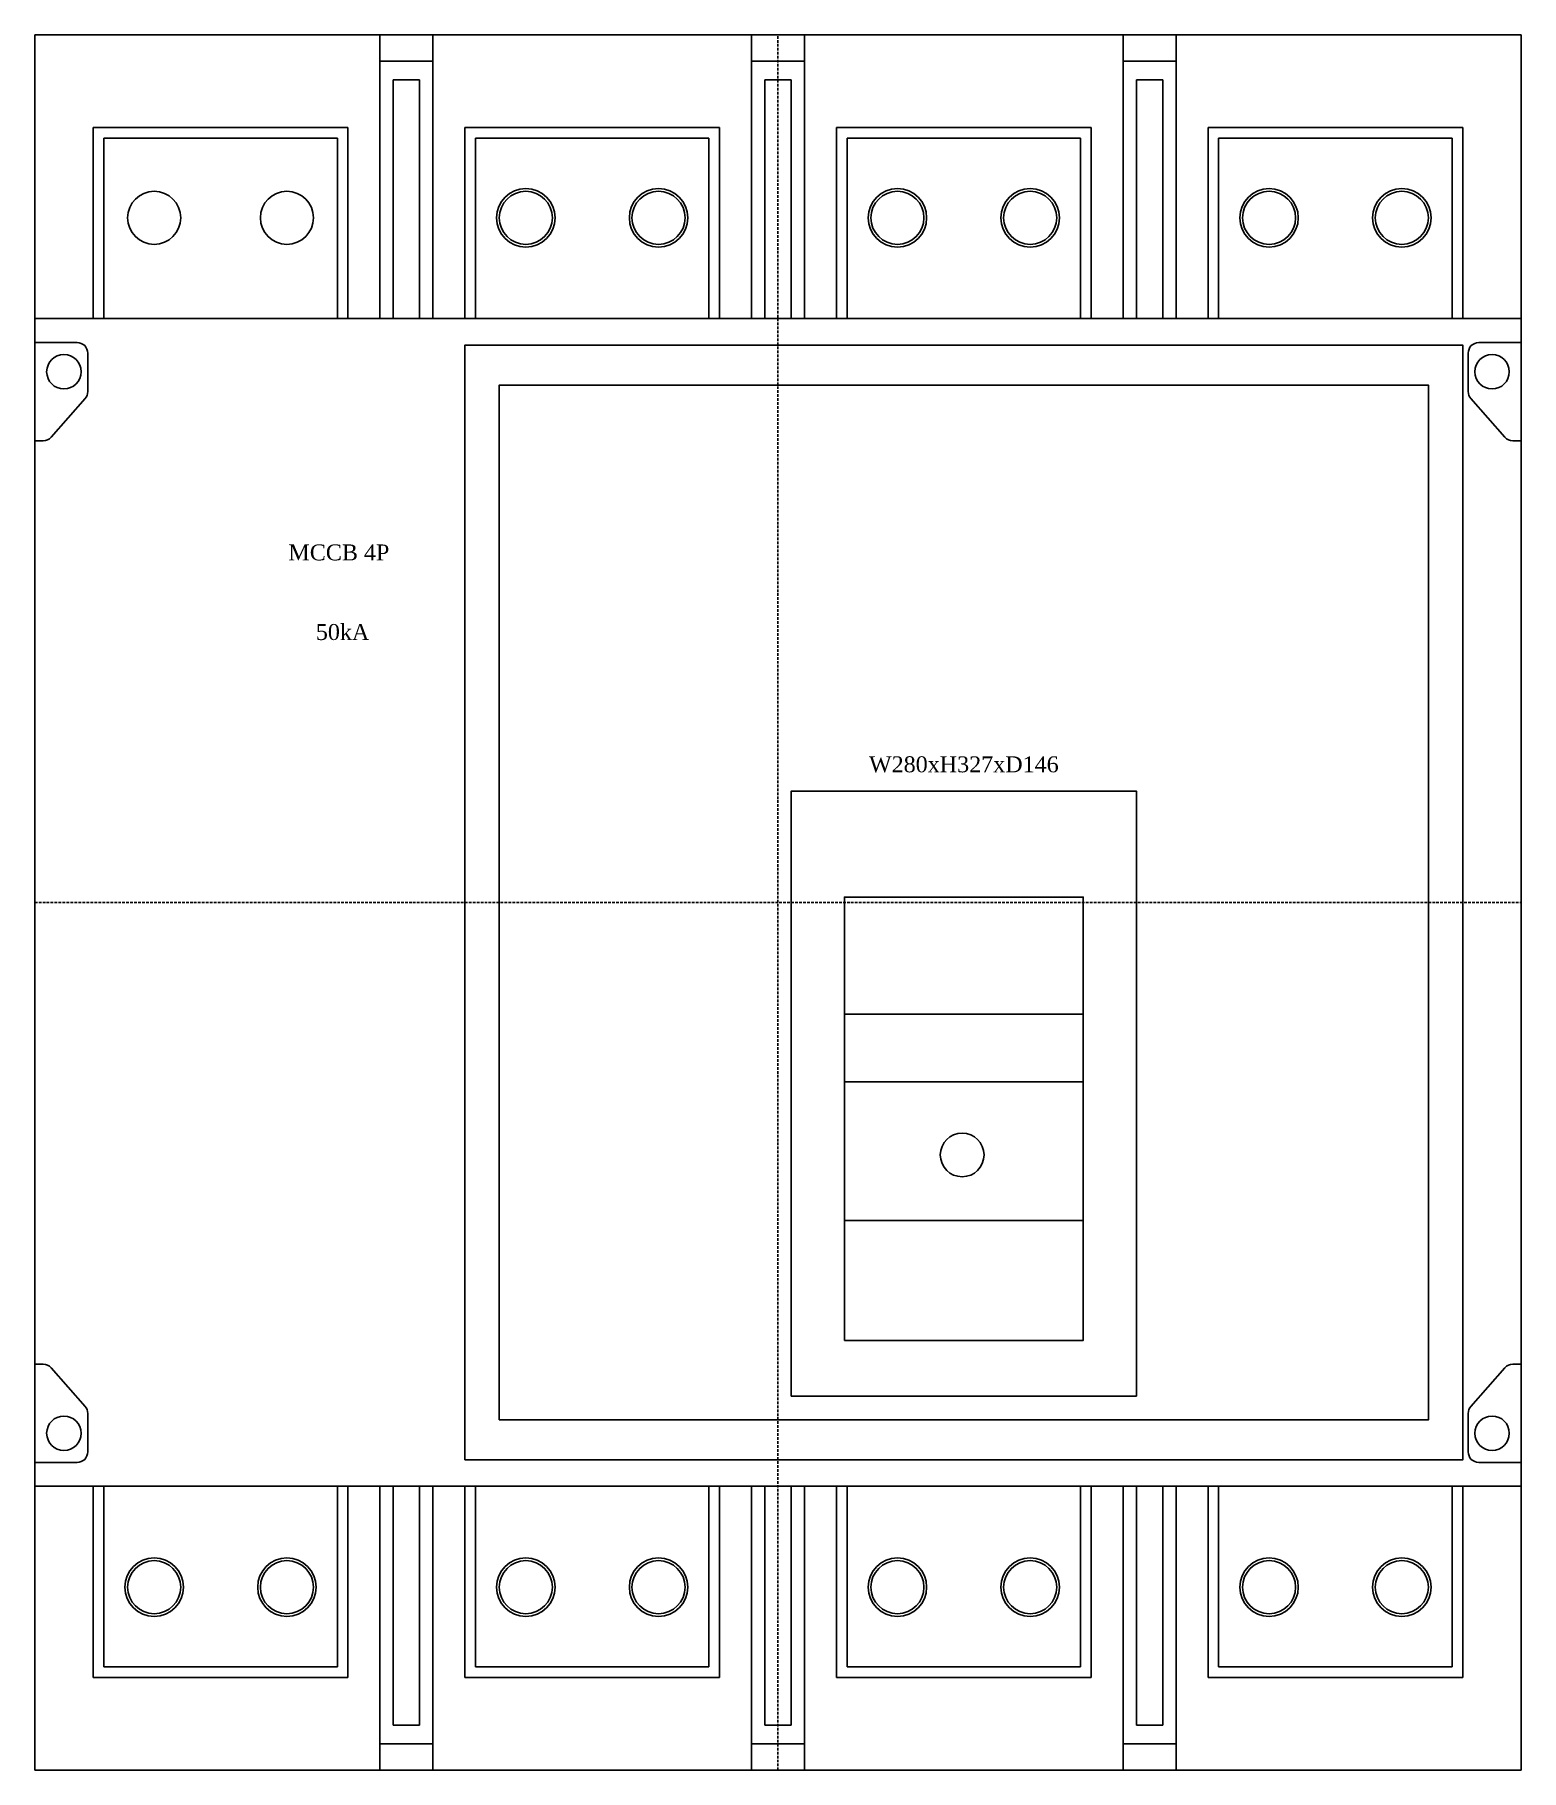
# Model space of a CAD drawing. Extents: x 0 to 280, y 0 to 327.
import ezdxf
from ezdxf.enums import TextEntityAlignment as Align

# ---------------------------------------------------------------- set-up
doc = ezdxf.new("R2010")
doc.units = 0
doc.linetypes.add('DASHED', pattern=[0.75, 0.5, -0.25])
doc.layers.add('--4N-THT. MCB-MCCB-ACB', color=124, linetype='CONTINUOUS')
doc.layers.add('--8N-THT. FIXING HOLE', color=4, linetype='CONTINUOUS')
doc.styles.add('VNI-TNR-DIM', font='times.ttf')

# ---------------------------------------------------------------- blocks, each defined once
blk = doc.blocks.new('06 - N - SC MCCB NS06b~160N4M2 4 PHASE')
at = {"layer": '--4N-THT. MCB-MCCB-ACB', "extrusion": (5e-16, 1, -2e-16)}
for p, q in [((140, 163.5), (-140, 163.5)), ((-140, -163.5), (-140, 163.5)), ((-75, 163.5), (-75, 110)), ((-65, 110), (-65, 163.5)), ((-5, 163.5), (-5, 110)), ((5, 110), (5, 163.5)), ((65, 163.5), (65, 110)), ((75, 110), (75, 163.5)), ((140, 163.5), (140, -163.5)), ((-65, 158.5), (-75, 158.5)), ((5, 158.5), (-5, 158.5)), ((75, 158.5), (65, 158.5)), ((-72.5, 155), (-72.5, 110)), ((-67.5, 155), (-72.5, 155)), ((-67.5, 110), (-67.5, 155)), ((-2.5, 155), (-2.5, 110)), ((2.5, 155), (-2.5, 155)), ((2.5, 110), (2.5, 155)), ((67.5, 155), (67.5, 110)), ((72.5, 155), (67.5, 155)), ((72.5, 110), (72.5, 155)), ((-81, 146), (-129, 146)), ((-129, 146), (-129, 110)), ((-127, 144), (-127, 110)), ((-83, 144), (-127, 144)), ((-83, 110), (-83, 144)), ((-81, 110), (-81, 146)), ((-11, 146), (-59, 146)), ((-59, 146), (-59, 110)), ((-57, 144), (-57, 110)), ((-13, 144), (-57, 144)), ((-13, 110), (-13, 144)), ((-11, 110), (-11, 146)), ((59, 146), (11, 146)), ((11, 146), (11, 110)), ((13, 144), (13, 110)), ((57, 144), (13, 144)), ((57, 110), (57, 144)), ((59, 110), (59, 146)), ((129, 146), (81, 146)), ((81, 146), (81, 110)), ((83, 144), (83, 110)), ((127, 144), (83, 144)), ((127, 110), (127, 144)), ((129, 110), (129, 146)), ((-140, 110), (140, 110)), ((-140, 105.5), (-132, 105.5)), ((132, 105.5), (140, 105.5)), ((-130, 103.5), (-130, 96.26)), ((130, 96.26), (130, 103.5)), ((-130.5, 94.93), (-136.9, 87.68)), ((136.9, 87.68), (130.5, 94.93)), ((-138.4, 87), (-140, 87)), ((140, 87), (138.4, 87)), ((-140, -87), (-138.4, -87)), ((-136.9, -87.68), (-130.5, -94.93)), ((130.5, -94.93), (136.9, -87.68)), ((138.4, -87), (140, -87)), ((-130, -96.26), (-130, -103.5)), ((130, -103.5), (130, -96.26)), ((-132, -105.5), (-140, -105.5)), ((140, -105.5), (132, -105.5)), ((140, -110), (-140, -110)), ((-129, -110), (-129, -146)), ((-127, -110), (-127, -144)), ((-83, -144), (-83, -110)), ((-81, -146), (-81, -110)), ((-75, -110), (-75, -163.5)), ((-72.5, -155), (-72.5, -110)), ((-67.5, -110), (-67.5, -155)), ((-65, -163.5), (-65, -110)), ((-59, -110), (-59, -146)), ((-57, -110), (-57, -144)), ((-13, -144), (-13, -110)), ((-11, -146), (-11, -110)), ((-5, -110), (-5, -163.5)), ((-2.5, -155), (-2.5, -110)), ((2.5, -110), (2.5, -155)), ((5, -163.5), (5, -110)), ((11, -110), (11, -146)), ((13, -110), (13, -144)), ((57, -144), (57, -110)), ((59, -146), (59, -110)), ((65, -110), (65, -163.5)), ((67.5, -155), (67.5, -110)), ((72.5, -110), (72.5, -155)), ((75, -163.5), (75, -110)), ((81, -110), (81, -146)), ((83, -110), (83, -144)), ((127, -144), (127, -110)), ((129, -146), (129, -110)), ((-129, -146), (-81, -146)), ((-127, -144), (-83, -144)), ((-59, -146), (-11, -146)), ((-57, -144), (-13, -144)), ((11, -146), (59, -146)), ((13, -144), (57, -144)), ((81, -146), (129, -146)), ((83, -144), (127, -144)), ((-67.5, -155), (-72.5, -155)), ((2.5, -155), (-2.5, -155)), ((72.5, -155), (67.5, -155)), ((-65, -158.5), (-75, -158.5)), ((5, -158.5), (-5, -158.5)), ((75, -158.5), (65, -158.5)), ((140, -163.5), (-140, -163.5))]:
    blk.add_line(p, q, dxfattribs=at)
at = {"layer": '--4N-THT. MCB-MCCB-ACB', "color": 6, "linetype": 'DASHED'}
for p, q in [((0, -163.5), (0, 163.5)), ((-140, 0), (140, 0))]:
    blk.add_line(p, q, dxfattribs=at)
at = {"layer": '--4N-THT. MCB-MCCB-ACB'}
blk.add_line((12.5, -21.04), (57.5, -21.04), dxfattribs=at)
for points in [[(-59, -105), (129, -105), (129, 105), (-59, 105)], [(-52.5, -97.5), (122.5, -97.5), (122.5, 97.5), (-52.5, 97.5)], [(12.5, -82.5), (57.5, -82.5), (57.5, 1.01), (12.5, 1.01)]]:
    blk.add_lwpolyline(points, close=True, dxfattribs=at)
at = {"layer": '--4N-THT. MCB-MCCB-ACB', "color": 1}
blk.add_lwpolyline([(2.5, -93), (67.5, -93), (67.5, 21), (2.5, 21)], close=True, dxfattribs=at)
at = {"layer": '--4N-THT. MCB-MCCB-ACB'}
for points in [[(57.5, -33.82), (12.5, -33.82)], [(12.5, -59.91), (57.5, -59.91)]]:
    blk.add_lwpolyline(points, dxfattribs=at)
for centre, radius in [((-47.5, 129), 5.5), ((-22.5, 129), 5.5), ((22.5, 129), 5.5), ((47.5, 129), 5.5), ((92.5, 129), 5.5), ((117.5, 129), 5.5), ((-117.5, 129), 5), ((-92.5, 129), 5), ((-47.5, 129), 5), ((-22.5, 129), 5), ((22.5, 129), 5), ((47.5, 129), 5), ((92.5, 129), 5), ((117.5, 129), 5), ((34.69, -47.55), 4.12), ((-117.5, -129), 5.5), ((-117.5, -129), 5), ((-92.5, -129), 5.5), ((-92.5, -129), 5), ((-47.5, -129), 5.5), ((-47.5, -129), 5), ((-22.5, -129), 5.5), ((-22.5, -129), 5), ((22.5, -129), 5.5), ((22.5, -129), 5), ((47.5, -129), 5.5), ((47.5, -129), 5), ((92.5, -129), 5.5), ((92.5, -129), 5), ((117.5, -129), 5.5), ((117.5, -129), 5)]:
    blk.add_circle(centre, radius, dxfattribs=at)
for centre, start, end in [((-132, 103.5), 0, 90), ((132, 103.5), 90, 180), ((-132, 96.26), 318.5763, 0), ((132, 96.26), 180, 221.4237), ((-138.4, 89), 270, 318.5763), ((138.4, 89), 221.4237, 270), ((-138.4, -89), 41.4237, 90), ((138.4, -89), 90, 138.5763), ((-132, -96.26), 0, 41.4237), ((132, -96.26), 138.5763, 180), ((-132, -103.5), 270, 0), ((132, -103.5), 180, 270)]:
    blk.add_arc(centre, 2, start, end, dxfattribs=at)
at = {"layer": '--8N-THT. FIXING HOLE'}
for centre in [(-134.5, 100), (134.5, 100), (-134.5, -100), (134.5, -100)]:
    blk.add_circle(centre, 3.25, dxfattribs=at)
at = {"layer": '--4N-THT. MCB-MCCB-ACB', "color": 3, "style": 'VNI-TNR-DIM'}
for s, p in [('MCCB 4P', (-82.71, 65.96)), ('50kA', (-82.01, 50.96))]:
    blk.add_text(s, height=3, dxfattribs=at).set_placement(p, align=Align.MIDDLE_CENTER)
at = {"layer": '--4N-THT. MCB-MCCB-ACB', "color": 3, "insert": (35, 26), "char_height": 3, "attachment_point": 5, "style": 'VNI-TNR-DIM'}
blk.add_mtext_dynamic_manual_height_columns('W280xH327xD146', width=16.0524, gutter_width=15, heights=[0], dxfattribs=at)
at = {"layer": '--4N-THT. MCB-MCCB-ACB', "color": 3, "style": 'VNI-TNR-DIM'}
for tag, p in [('630~1600A', (-82.71, 60.96)), ('NS06B~160N4M2', (-82.01, 55.96))]:
    blk.add_attdef(tag, text='', height=3, dxfattribs=at).set_placement(p, align=Align.MIDDLE_CENTER)

msp = doc.modelspace()

# ---------------------------------------------------------------- block references
msp.add_blockref('06 - N - SC MCCB NS06b~160N4M2 4 PHASE', (139.99972, 163.5007))

doc.saveas('drawing.dxf')
